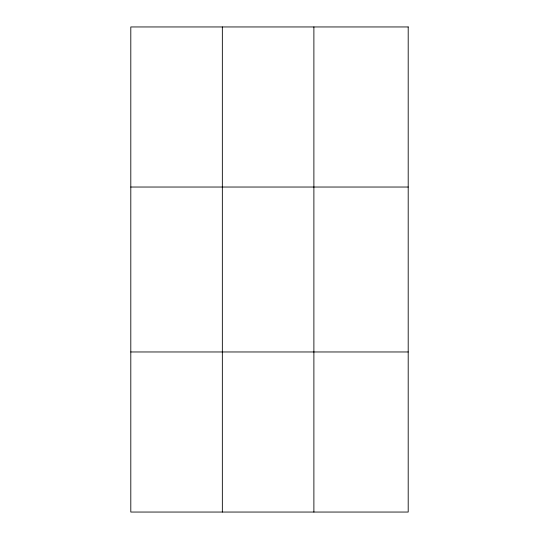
<?xml version="1.0" encoding="UTF-8"?>
<svg xmlns="http://www.w3.org/2000/svg" width="539" height="539" viewBox="0 0 539 539"><rect width="100%" height="100%" fill="white"/><g stroke="black" fill="none" stroke-linecap="round" stroke-linejoin="round"><path stroke-width="0.81" d="M222.344 26.95L222.344 512.05M313.887 26.95L313.887 512.05M130.802 187.033L408.198 187.033M130.802 351.967L408.198 351.967M408.198 26.95L408.198 512.05L130.802 512.05L130.802 26.95L408.198 26.95"/></g></svg>
